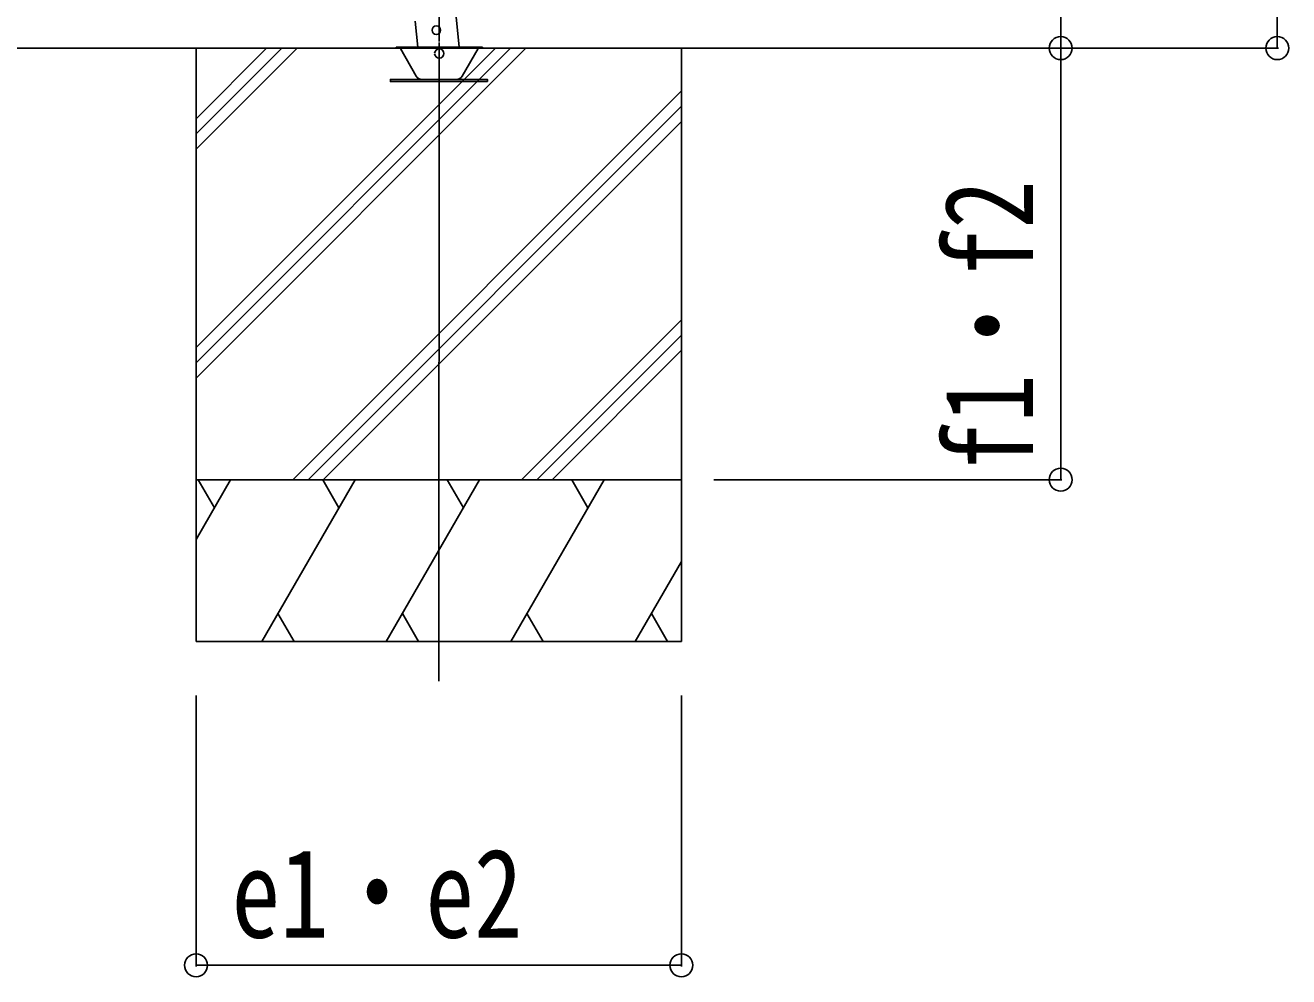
# Model space of a CAD drawing. Units: millimetres, scale not verified. Extents: x -10512 to 10512, y -7425 to 7425.
# Drawn here: x -6480 to -5309, y -4841 to -3960 of the extents above; entities that cross this region are included whole.
import ezdxf
from ezdxf.enums import TextEntityAlignment as Align

# ---------------------------------------------------------------- set-up
doc = ezdxf.new("R2010")
doc.units = ezdxf.units.MM
doc.header["$LTSCALE"] = 30
for name, color, linetype in [('0-3_YKK_12', 2, 'Continuous'), ('0-4_YKK_13', 4, 'Continuous'), ('0-5_YKK_A1', 4, 'Continuous'), ('0-6_YKK_D', 6, 'Continuous')]:
    doc.layers.add(name, color=color, linetype=linetype)
doc.styles.add('ＭＳ ゴシック', font='')
doc.styles.get('ＭＳ ゴシック').set_extended_font_data('MS Gothic')

msp = doc.modelspace()

# ---------------------------------------------------------------- linework, layer by layer
at = {"layer": '0-3_YKK_12'}
msp.add_line((-6096.78, -4567.52), (-6096.33, -3975.58), dxfattribs=at)
at = {"layer": '0-4_YKK_13'}
for p, q in [((-6118.71, -3955.55), (-6116.17, -3979.67)), ((-6077.76, -3979.67), (-6080.72, -3951.55)), ((-6136.33, -3979.67), (-6056.34, -3979.67)), ((-6136.33, -3980.67), (-6136.33, -3979.67)), ((-6136.33, -3980.67), (-6056.34, -3980.67)), ((-6117.64, -4006.67), (-6132.36, -3981.17)), ((-6060.3, -3981.17), (-6075.02, -4006.67)), ((-6056.34, -3979.67), (-6056.34, -3980.67))]:
    msp.add_line(p, q, dxfattribs=at)
msp.add_lwpolyline([(-6051.58, -4011.67), (-6051.58, -4009.67), (-6141.58, -4009.67), (-6141.58, -4011.67)], close=True, dxfattribs=at)
msp.add_circle((-6099, -3964.13), 4, dxfattribs=at)
for centre, radius, start, end in [((-6133.23, -3981.67), 1, 30, 90), ((-6096.33, -3985.67), 4.25, 183.37229, 176.62771), ((-6059.43, -3981.67), 1, 90, 150), ((-6112.44, -4003.67), 6, 210, 270), ((-6080.22, -4003.67), 6, 270, 330)]:
    msp.add_arc(centre, radius, start, end, dxfattribs=at)
at = {"layer": '0-5_YKK_A1'}
for p, q in [((-8215.49, -3980.66), (-5567.02, -3980.66)), ((-6321.77, -3980.67), (-6321.77, -4530.67)), ((-6321.77, -4258.2), (-6044.24, -3980.67)), ((-6321.77, -4272.35), (-6030.1, -3980.67)), ((-6321.77, -4286.49), (-6015.96, -3980.67)), ((-6321.77, -4074.36), (-6228.09, -3980.67)), ((-6321.77, -4060.22), (-6242.23, -3980.67)), ((-6321.77, -4046.07), (-6256.37, -3980.67)), ((-5871.77, -3980.67), (-5871.77, -4530.67)), ((-6232.11, -4380.67), (-5871.77, -4020.34)), ((-6217.97, -4380.67), (-5871.77, -4034.48)), ((-6203.83, -4380.67), (-5871.77, -4048.62)), ((-6019.98, -4380.67), (-5871.77, -4232.47)), ((-6005.84, -4380.67), (-5871.77, -4246.61)), ((-5991.7, -4380.67), (-5871.77, -4260.75)), ((-6321.77, -4380.67), (-5871.77, -4380.67)), ((-6321.77, -4436.01), (-6289.82, -4380.67)), ((-6304.82, -4406.66), (-6319.83, -4380.67)), ((-6260.95, -4530.67), (-6174.35, -4380.67)), ((-6189.35, -4406.66), (-6204.36, -4380.67)), ((-6145.49, -4530.67), (-6058.88, -4380.67)), ((-6073.88, -4406.66), (-6088.88, -4380.67)), ((-6030.01, -4530.67), (-5943.41, -4380.67)), ((-5958.41, -4406.66), (-5973.41, -4380.67)), ((-5914.54, -4530.67), (-5871.77, -4456.59)), ((-6245.96, -4504.69), (-6230.96, -4530.67)), ((-6130.49, -4504.69), (-6115.49, -4530.67)), ((-6015.01, -4504.69), (-6000.01, -4530.67)), ((-5899.54, -4504.69), (-5884.54, -4530.67)), ((-6321.77, -4530.67), (-5871.77, -4530.67))]:
    msp.add_line(p, q, dxfattribs=at)
at = {"layer": '0-6_YKK_D'}
for p, q in [((-5319.26, -3980.66), (-5319.26, -1574.25)), ((-5520.06, -1778.09), (-5520.06, -3980.66)), ((-6096.33, -3974.58), (-6096.04, -3592.08)), ((-5870.77, -3980.66), (-5519.06, -3980.66)), ((-5870.77, -3980.66), (-5318.26, -3980.66)), ((-5841.77, -3980.67), (-5519.06, -3980.67)), ((-5520.06, -3980.67), (-5520.06, -4380.67)), ((-5841.77, -4380.67), (-5519.06, -4380.67)), ((-6321.77, -4580.67), (-6321.77, -4831.66)), ((-5871.77, -4580.67), (-5871.77, -4831.66)), ((-6321.77, -4830.66), (-5871.77, -4830.66))]:
    msp.add_line(p, q, dxfattribs=at)
for centre in [(-5520.06, -3980.66), (-5520.06, -3980.67), (-5319.26, -3980.66), (-5520.06, -4380.67), (-6321.77, -4830.66), (-5871.77, -4830.66)]:
    msp.add_circle(centre, 10.62, dxfattribs=at)

# ---------------------------------------------------------------- texts
at = {"layer": '0-6_YKK_D', "style": 'ＭＳ ゴシック', "width": 0.8}
msp.add_text('f1・f2', height=82.48, rotation=90, dxfattribs=at).set_placement((-5520.86, -4372.67), align=Align.BOTTOM_LEFT)
msp.add_text('e1・e2', height=82.48, dxfattribs=at).set_placement((-6288.77, -4829.86), align=Align.BOTTOM_LEFT)

doc.saveas('drawing.dxf')
